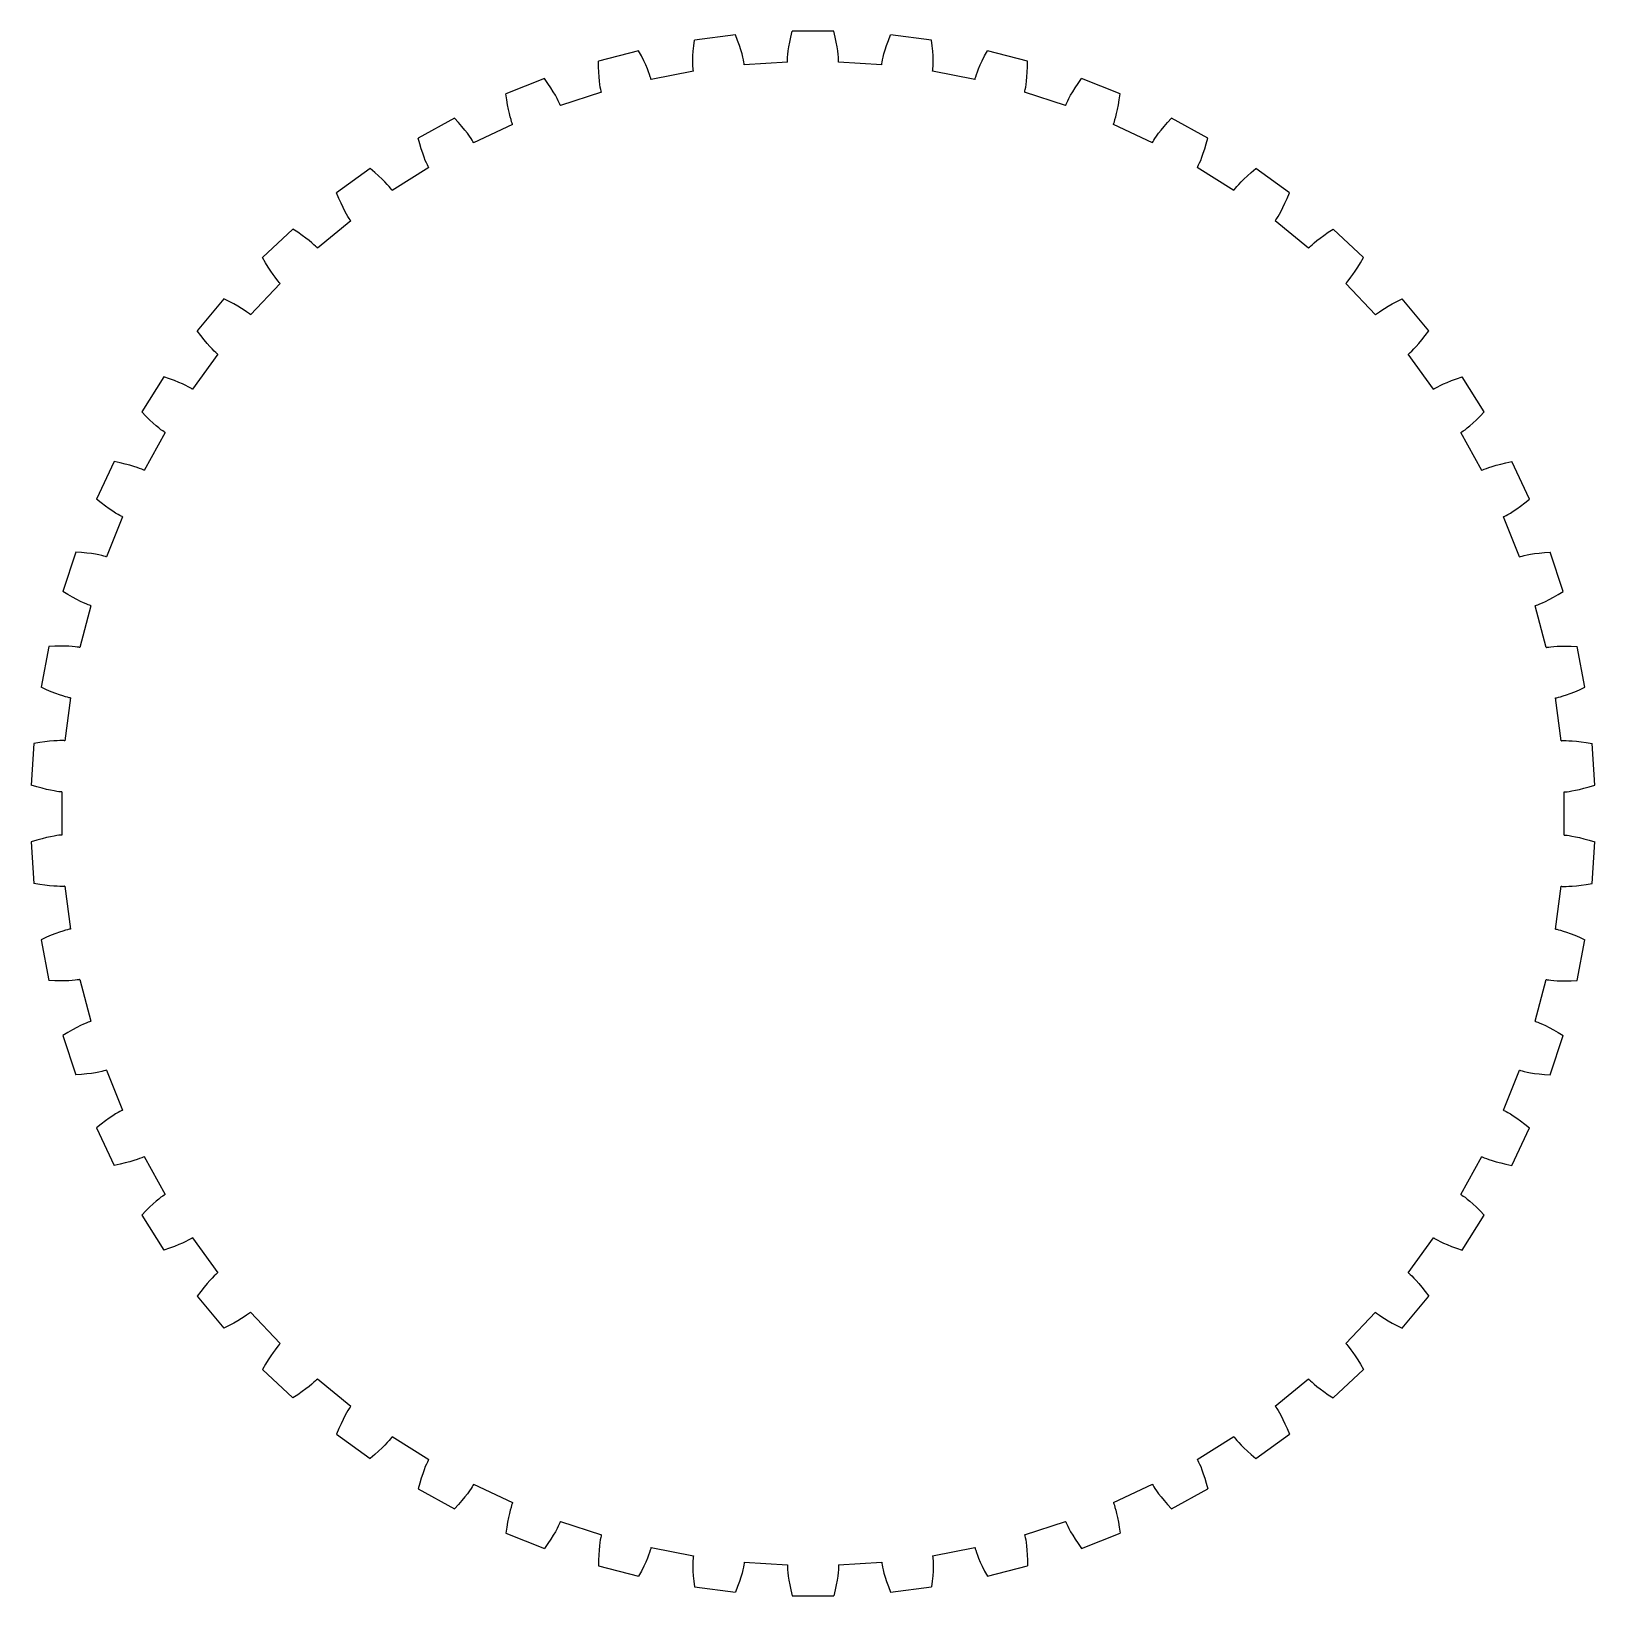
# Model space of a CAD drawing. Header units: metres. Extents: x -127 to 127, y -127 to 127.
import ezdxf

# ---------------------------------------------------------------- set-up
doc = ezdxf.new("R2010")
doc.units = ezdxf.units.M

msp = doc.modelspace()

# ---------------------------------------------------------------- linework, layer by layer
for p, q in [((-3.61, 126.51), (-3.38, 127.46)), ((-3.38, 127.46), (-3.38, 127.46)), ((3.61, 126.51), (3.38, 127.46)), ((3.38, 127.46), (3.38, 127.46)), ((-19.51, 124.2), (-19.44, 125.06)), ((-19.44, 125.06), (-19.33, 126.03)), ((-12.62, 126.87), (-19.33, 126.03)), ((-19.33, 126.03), (-19.33, 126.03)), ((-12.28, 125.97), (-12.62, 126.87)), ((-12.62, 126.87), (-12.62, 126.87)), ((-11.99, 125.15), (-12.28, 125.97)), ((-11.76, 124.42), (-11.99, 125.15)), ((-4.03, 124.26), (-3.93, 124.91)), ((-3.93, 124.91), (-3.79, 125.67)), ((-3.79, 125.67), (-3.61, 126.51)), ((3.38, 127.46), (-3.38, 127.46)), ((3.79, 125.67), (3.61, 126.51)), ((3.93, 124.91), (3.79, 125.67)), ((4.03, 124.26), (3.93, 124.91)), ((11.76, 124.42), (11.99, 125.15)), ((11.99, 125.15), (12.28, 125.97)), ((12.28, 125.97), (12.62, 126.87)), ((12.62, 126.87), (12.62, 126.87)), ((19.33, 126.03), (12.62, 126.87)), ((19.44, 125.06), (19.33, 126.03)), ((19.33, 126.03), (19.33, 126.03)), ((19.51, 124.2), (19.44, 125.06)), ((-28.42, 124.29), (-34.97, 122.61)), ((-34.96, 121.64), (-34.97, 122.61)), ((-34.97, 122.61), (-34.97, 122.61)), ((-27.97, 123.44), (-28.42, 124.29)), ((-28.42, 124.29), (-28.42, 124.29)), ((-27.58, 122.66), (-27.97, 123.44)), ((-27.26, 121.97), (-27.58, 122.66)), ((-19.57, 122.77), (-19.56, 123.44)), ((-19.57, 122.21), (-19.57, 122.77)), ((-19.56, 123.44), (-19.51, 124.2)), ((-11.57, 123.78), (-11.76, 124.42)), ((-11.43, 123.24), (-11.57, 123.78)), ((-11.33, 122.79), (-11.43, 123.24)), ((-11.26, 122.44), (-11.33, 122.79)), ((-11.22, 122.19), (-11.26, 122.44)), ((-4.18, 122.43), (-11.2, 121.99)), ((-4.18, 122.63), (-4.17, 122.89)), ((-4.18, 122.48), (-4.18, 122.63)), ((-4.18, 122.43), (-4.18, 122.48)), ((-4.17, 122.89), (-4.15, 123.24)), ((-4.15, 123.24), (-4.1, 123.7)), ((-4.1, 123.7), (-4.03, 124.26)), ((4.1, 123.7), (4.03, 124.26)), ((4.15, 123.24), (4.1, 123.7)), ((4.17, 122.89), (4.15, 123.24)), ((4.18, 122.63), (4.17, 122.89)), ((4.18, 122.48), (4.18, 122.63)), ((4.18, 122.43), (4.18, 122.48)), ((11.2, 121.99), (4.18, 122.43)), ((11.22, 122.19), (11.26, 122.44)), ((11.26, 122.44), (11.33, 122.79)), ((11.33, 122.79), (11.43, 123.24)), ((11.43, 123.24), (11.57, 123.78)), ((11.57, 123.78), (11.76, 124.42)), ((19.56, 123.44), (19.51, 124.2)), ((19.57, 122.77), (19.56, 123.44)), ((19.57, 122.21), (19.57, 122.77)), ((27.26, 121.97), (27.58, 122.66)), ((27.58, 122.66), (27.97, 123.44)), ((27.97, 123.44), (28.42, 124.29)), ((28.42, 124.29), (28.42, 124.29)), ((34.97, 122.61), (28.42, 124.29)), ((34.96, 121.64), (34.97, 122.61)), ((34.97, 122.61), (34.97, 122.61)), ((-34.92, 120.77), (-34.96, 121.64)), ((-34.87, 120.01), (-34.92, 120.77)), ((-34.81, 119.35), (-34.87, 120.01)), ((-27, 121.36), (-27.26, 121.97)), ((-26.79, 120.83), (-27, 121.36)), ((-26.63, 120.4), (-26.79, 120.83)), ((-26.52, 120.06), (-26.63, 120.4)), ((-26.45, 119.82), (-26.52, 120.06)), ((-26.41, 119.67), (-26.45, 119.82)), ((-19.49, 120.94), (-26.4, 119.62)), ((-19.56, 121.75), (-19.57, 122.21)), ((-19.54, 121.4), (-19.56, 121.75)), ((-19.52, 121.14), (-19.54, 121.4)), ((-19.5, 120.99), (-19.52, 121.14)), ((-19.49, 120.94), (-19.5, 120.99)), ((-11.2, 122.04), (-11.22, 122.19)), ((-11.2, 121.99), (-11.2, 122.04)), ((11.2, 122.04), (11.22, 122.19)), ((11.2, 121.99), (11.2, 122.04)), ((19.49, 120.94), (19.5, 120.99)), ((26.4, 119.62), (19.49, 120.94)), ((19.5, 120.99), (19.52, 121.14)), ((19.52, 121.14), (19.54, 121.4)), ((19.54, 121.4), (19.56, 121.75)), ((19.56, 121.75), (19.57, 122.21)), ((26.41, 119.67), (26.45, 119.82)), ((26.45, 119.82), (26.52, 120.06)), ((26.52, 120.06), (26.63, 120.4)), ((26.63, 120.4), (26.79, 120.83)), ((26.79, 120.83), (27, 121.36)), ((27, 121.36), (27.26, 121.97)), ((34.81, 119.35), (34.87, 120.01)), ((34.87, 120.01), (34.92, 120.77)), ((34.92, 120.77), (34.96, 121.64)), ((-43.78, 119.75), (-50.06, 117.26)), ((-49.93, 116.3), (-50.06, 117.26)), ((-50.06, 117.26), (-50.06, 117.26)), ((-43.22, 118.96), (-43.78, 119.75)), ((-43.78, 119.75), (-43.78, 119.75)), ((-42.74, 118.24), (-43.22, 118.96)), ((-42.33, 117.59), (-42.74, 118.24)), ((-41.99, 117.02), (-42.33, 117.59)), ((-34.5, 117.54), (-41.18, 115.37)), ((-34.74, 118.79), (-34.81, 119.35)), ((-34.67, 118.34), (-34.74, 118.79)), ((-34.6, 117.99), (-34.67, 118.34)), ((-34.55, 117.74), (-34.6, 117.99)), ((-34.51, 117.59), (-34.55, 117.74)), ((-34.5, 117.54), (-34.51, 117.59)), ((-26.4, 119.62), (-26.41, 119.67)), ((26.4, 119.62), (26.41, 119.67)), ((34.5, 117.54), (34.51, 117.59)), ((41.18, 115.37), (34.5, 117.54)), ((34.51, 117.59), (34.55, 117.74)), ((34.55, 117.74), (34.6, 117.99)), ((34.6, 117.99), (34.67, 118.34)), ((34.67, 118.34), (34.74, 118.79)), ((34.74, 118.79), (34.81, 119.35)), ((41.99, 117.02), (42.33, 117.59)), ((42.33, 117.59), (42.74, 118.24)), ((42.74, 118.24), (43.22, 118.96)), ((43.22, 118.96), (43.78, 119.75)), ((43.78, 119.75), (43.78, 119.75)), ((50.06, 117.26), (43.78, 119.75)), ((49.93, 116.3), (50.06, 117.26)), ((50.06, 117.26), (50.06, 117.26)), ((-49.79, 115.45), (-49.93, 116.3)), ((-49.64, 114.69), (-49.79, 115.45)), ((-41.72, 116.52), (-41.99, 117.02)), ((-41.51, 116.12), (-41.72, 116.52)), ((-41.36, 115.79), (-41.51, 116.12)), ((-41.26, 115.56), (-41.36, 115.79)), ((-41.2, 115.42), (-41.26, 115.56)), ((-41.18, 115.37), (-41.2, 115.42)), ((41.18, 115.37), (41.2, 115.42)), ((41.2, 115.42), (41.26, 115.56)), ((41.26, 115.56), (41.36, 115.79)), ((41.36, 115.79), (41.51, 116.12)), ((41.51, 116.12), (41.72, 116.52)), ((41.72, 116.52), (41.99, 117.02)), ((49.64, 114.69), (49.79, 115.45)), ((49.79, 115.45), (49.93, 116.3)), ((-58.44, 113.32), (-64.36, 110.06)), ((-57.79, 112.6), (-58.44, 113.32)), ((-58.44, 113.32), (-58.44, 113.32)), ((-57.22, 111.95), (-57.79, 112.6)), ((-48.96, 112.29), (-55.32, 109.3)), ((-49.49, 114.05), (-49.64, 114.69)), ((-49.35, 113.5), (-49.49, 114.05)), ((-49.22, 113.06), (-49.35, 113.5)), ((-49.12, 112.72), (-49.22, 113.06)), ((-49.03, 112.48), (-49.12, 112.72)), ((-48.98, 112.34), (-49.03, 112.48)), ((-48.96, 112.29), (-48.98, 112.34)), ((48.96, 112.29), (48.98, 112.34)), ((55.32, 109.3), (48.96, 112.29)), ((48.98, 112.34), (49.03, 112.48)), ((49.03, 112.48), (49.12, 112.72)), ((49.12, 112.72), (49.22, 113.06)), ((49.22, 113.06), (49.35, 113.5)), ((49.35, 113.5), (49.49, 114.05)), ((49.49, 114.05), (49.64, 114.69)), ((57.22, 111.95), (57.79, 112.6)), ((57.79, 112.6), (58.44, 113.32)), ((58.44, 113.32), (58.44, 113.32)), ((64.36, 110.06), (58.44, 113.32)), ((-64.11, 109.13), (-64.36, 110.06)), ((-64.36, 110.06), (-64.36, 110.06)), ((-56.73, 111.36), (-57.22, 111.95)), ((-56.33, 110.83), (-56.73, 111.36)), ((-56, 110.38), (-56.33, 110.83)), ((-55.74, 110), (-56, 110.38)), ((-55.55, 109.7), (-55.74, 110)), ((-55.42, 109.48), (-55.55, 109.7)), ((55.42, 109.48), (55.55, 109.7)), ((55.55, 109.7), (55.74, 110)), ((55.74, 110), (56, 110.38)), ((56, 110.38), (56.33, 110.83)), ((56.33, 110.83), (56.73, 111.36)), ((56.73, 111.36), (57.22, 111.95)), ((64.11, 109.13), (64.36, 110.06)), ((64.36, 110.06), (64.36, 110.06)), ((-63.86, 108.3), (-64.11, 109.13)), ((-63.62, 107.57), (-63.86, 108.3)), ((-63.4, 106.95), (-63.62, 107.57)), ((-55.34, 109.34), (-55.42, 109.48)), ((-55.32, 109.3), (-55.34, 109.34)), ((55.32, 109.3), (55.34, 109.34)), ((55.34, 109.34), (55.42, 109.48)), ((63.4, 106.95), (63.62, 107.57)), ((63.62, 107.57), (63.86, 108.3)), ((63.86, 108.3), (64.11, 109.13)), ((-72.18, 105.1), (-77.65, 101.13)), ((-71.44, 104.47), (-72.18, 105.1)), ((-72.18, 105.1), (-72.18, 105.1)), ((-62.64, 105.27), (-68.58, 101.5)), ((-63.19, 106.42), (-63.4, 106.95)), ((-63.01, 106), (-63.19, 106.42)), ((-62.86, 105.68), (-63.01, 106)), ((-62.74, 105.45), (-62.86, 105.68)), ((-62.67, 105.31), (-62.74, 105.45)), ((-62.64, 105.27), (-62.67, 105.31)), ((62.64, 105.27), (62.67, 105.31)), ((68.58, 101.5), (62.64, 105.27)), ((62.67, 105.31), (62.74, 105.45)), ((62.74, 105.45), (62.86, 105.68)), ((62.86, 105.68), (63.01, 106)), ((63.01, 106), (63.19, 106.42)), ((63.19, 106.42), (63.4, 106.95)), ((71.44, 104.47), (72.18, 105.1)), ((72.18, 105.1), (72.18, 105.1)), ((77.65, 101.13), (72.18, 105.1)), ((-70.8, 103.89), (-71.44, 104.47)), ((-70.24, 103.37), (-70.8, 103.89)), ((-69.77, 102.9), (-70.24, 103.37)), ((-69.39, 102.49), (-69.77, 102.9)), ((-69.09, 102.14), (-69.39, 102.49)), ((-68.86, 101.87), (-69.09, 102.14)), ((68.86, 101.87), (69.09, 102.14)), ((69.09, 102.14), (69.39, 102.49)), ((69.39, 102.49), (69.77, 102.9)), ((69.77, 102.9), (70.24, 103.37)), ((70.24, 103.37), (70.8, 103.89)), ((70.8, 103.89), (71.44, 104.47)), ((-77.28, 100.23), (-77.65, 101.13)), ((-77.65, 101.13), (-77.65, 101.13)), ((-76.93, 99.44), (-77.28, 100.23)), ((-76.6, 98.75), (-76.93, 99.44)), ((-68.7, 101.67), (-68.86, 101.87)), ((-68.61, 101.55), (-68.7, 101.67)), ((-68.58, 101.5), (-68.61, 101.55)), ((68.58, 101.5), (68.61, 101.55)), ((68.61, 101.55), (68.7, 101.67)), ((68.7, 101.67), (68.86, 101.87)), ((76.6, 98.75), (76.93, 99.44)), ((76.93, 99.44), (77.28, 100.23)), ((77.28, 100.23), (77.65, 101.13)), ((77.65, 101.13), (77.65, 101.13)), ((-76.3, 98.16), (-76.6, 98.75)), ((-76.03, 97.66), (-76.3, 98.16)), ((-75.8, 97.27), (-76.03, 97.66)), ((-75.61, 96.97), (-75.8, 97.27)), ((-75.46, 96.75), (-75.61, 96.97)), ((75.46, 96.75), (75.61, 96.97)), ((75.61, 96.97), (75.8, 97.27)), ((75.8, 97.27), (76.03, 97.66)), ((76.03, 97.66), (76.3, 98.16)), ((76.3, 98.16), (76.6, 98.75)), ((-84.79, 95.22), (-89.71, 90.6)), ((-83.97, 94.7), (-84.79, 95.22)), ((-84.79, 95.22), (-84.79, 95.22)), ((-83.26, 94.2), (-83.97, 94.7)), ((-75.34, 96.59), (-80.76, 92.11)), ((-75.38, 96.63), (-75.46, 96.75)), ((-75.34, 96.59), (-75.38, 96.63)), ((75.34, 96.59), (75.38, 96.63)), ((80.76, 92.11), (75.34, 96.59)), ((75.38, 96.63), (75.46, 96.75)), ((83.26, 94.2), (83.97, 94.7)), ((83.97, 94.7), (84.79, 95.22)), ((84.79, 95.22), (84.79, 95.22)), ((89.71, 90.6), (84.79, 95.22)), ((-82.64, 93.75), (-83.26, 94.2)), ((-82.12, 93.34), (-82.64, 93.75)), ((-81.69, 92.98), (-82.12, 93.34)), ((-81.34, 92.68), (-81.69, 92.98)), ((-81.08, 92.44), (-81.34, 92.68)), ((-80.9, 92.26), (-81.08, 92.44)), ((-80.79, 92.15), (-80.9, 92.26)), ((-80.76, 92.11), (-80.79, 92.15)), ((80.76, 92.11), (80.79, 92.15)), ((80.79, 92.15), (80.9, 92.26)), ((80.9, 92.26), (81.08, 92.44)), ((81.08, 92.44), (81.34, 92.68)), ((81.34, 92.68), (81.69, 92.98)), ((81.69, 92.98), (82.12, 93.34)), ((82.12, 93.34), (82.64, 93.75)), ((82.64, 93.75), (83.26, 94.2)), ((-89.24, 89.75), (-89.71, 90.6)), ((-89.71, 90.6), (-89.71, 90.6)), ((-88.79, 89.01), (-89.24, 89.75)), ((88.79, 89.01), (89.24, 89.75)), ((89.24, 89.75), (89.71, 90.6)), ((89.71, 90.6), (89.71, 90.6)), ((-88.37, 88.37), (-88.79, 89.01)), ((-88, 87.82), (-88.37, 88.37)), ((-87.67, 87.37), (-88, 87.82)), ((-87.39, 87), (-87.67, 87.37)), ((-87.16, 86.73), (-87.39, 87)), ((-87, 86.53), (-87.16, 86.73)), ((87, 86.53), (87.16, 86.73)), ((87.16, 86.73), (87.39, 87)), ((87.39, 87), (87.67, 87.37)), ((87.67, 87.37), (88, 87.82)), ((88, 87.82), (88.37, 88.37)), ((88.37, 88.37), (88.79, 89.01)), ((-86.86, 86.38), (-91.67, 81.26)), ((-86.89, 86.42), (-87, 86.53)), ((-86.86, 86.38), (-86.89, 86.42)), ((86.86, 86.38), (86.89, 86.42)), ((91.67, 81.26), (86.86, 86.38)), ((86.89, 86.42), (87, 86.53)), ((-96.05, 83.85), (-100.36, 78.64)), ((-95.18, 83.42), (-96.05, 83.85)), ((-96.05, 83.85), (-96.05, 83.85)), ((-94.41, 83.02), (-95.18, 83.42)), ((-93.74, 82.65), (-94.41, 83.02)), ((-93.17, 82.31), (-93.74, 82.65)), ((-92.7, 82.01), (-93.17, 82.31)), ((-92.32, 81.75), (-92.7, 82.01)), ((-92.03, 81.54), (-92.32, 81.75)), ((92.03, 81.54), (92.32, 81.75)), ((92.32, 81.75), (92.7, 82.01)), ((92.7, 82.01), (93.17, 82.31)), ((93.17, 82.31), (93.74, 82.65)), ((93.74, 82.65), (94.41, 83.02)), ((94.41, 83.02), (95.18, 83.42)), ((95.18, 83.42), (96.05, 83.85)), ((96.05, 83.85), (96.05, 83.85)), ((100.36, 78.64), (96.05, 83.85)), ((-91.83, 81.39), (-92.03, 81.54)), ((-91.71, 81.29), (-91.83, 81.39)), ((-91.67, 81.26), (-91.71, 81.29)), ((91.67, 81.26), (91.71, 81.29)), ((91.71, 81.29), (91.83, 81.39)), ((91.83, 81.39), (92.03, 81.54)), ((-99.78, 77.86), (-100.36, 78.64)), ((-100.36, 78.64), (-100.36, 78.64)), ((-99.24, 77.18), (-99.78, 77.86)), ((-98.75, 76.59), (-99.24, 77.18)), ((-98.31, 76.1), (-98.75, 76.59)), ((98.31, 76.1), (98.75, 76.59)), ((98.75, 76.59), (99.24, 77.18)), ((99.24, 77.18), (99.78, 77.86)), ((99.78, 77.86), (100.36, 78.64)), ((100.36, 78.64), (100.36, 78.64)), ((-97, 74.82), (-101.13, 69.13)), ((-97.93, 75.69), (-98.31, 76.1)), ((-97.6, 75.36), (-97.93, 75.69)), ((-97.34, 75.12), (-97.6, 75.36)), ((-97.15, 74.95), (-97.34, 75.12)), ((-97.04, 74.85), (-97.15, 74.95)), ((-97, 74.82), (-97.04, 74.85)), ((97, 74.82), (97.04, 74.85)), ((101.13, 69.13), (97, 74.82)), ((97.04, 74.85), (97.15, 74.95)), ((97.15, 74.95), (97.34, 75.12)), ((97.34, 75.12), (97.6, 75.36)), ((97.6, 75.36), (97.93, 75.69)), ((97.93, 75.69), (98.31, 76.1)), ((-105.8, 71.15), (-109.42, 65.44)), ((-104.88, 70.84), (-105.8, 71.15)), ((-105.8, 71.15), (-105.8, 71.15)), ((-104.07, 70.54), (-104.88, 70.84)), ((-103.36, 70.25), (-104.07, 70.54)), ((-102.75, 69.99), (-103.36, 70.25)), ((-102.25, 69.75), (-102.75, 69.99)), ((-101.84, 69.54), (-102.25, 69.75)), ((-101.52, 69.37), (-101.84, 69.54)), ((-101.3, 69.24), (-101.52, 69.37)), ((-101.17, 69.16), (-101.3, 69.24)), ((-101.13, 69.13), (-101.17, 69.16)), ((101.13, 69.13), (101.17, 69.16)), ((101.17, 69.16), (101.3, 69.24)), ((101.3, 69.24), (101.52, 69.37)), ((101.52, 69.37), (101.84, 69.54)), ((101.84, 69.54), (102.25, 69.75)), ((102.25, 69.75), (102.75, 69.99)), ((102.75, 69.99), (103.36, 70.25)), ((103.36, 70.25), (104.07, 70.54)), ((104.07, 70.54), (104.88, 70.84)), ((104.88, 70.84), (105.8, 71.15)), ((105.8, 71.15), (105.8, 71.15)), ((109.42, 65.44), (105.8, 71.15)), ((-108.75, 64.74), (-109.42, 65.44)), ((-109.42, 65.44), (-109.42, 65.44)), ((-108.13, 64.13), (-108.75, 64.74)), ((-107.57, 63.61), (-108.13, 64.13)), ((107.57, 63.61), (108.13, 64.13)), ((108.13, 64.13), (108.75, 64.74)), ((108.75, 64.74), (109.42, 65.44)), ((109.42, 65.44), (109.42, 65.44)), ((-105.61, 62.07), (-109, 55.91)), ((-107.07, 63.18), (-107.57, 63.61)), ((-106.64, 62.82), (-107.07, 63.18)), ((-106.28, 62.54), (-106.64, 62.82)), ((-105.99, 62.33), (-106.28, 62.54)), ((-105.78, 62.18), (-105.99, 62.33)), ((-105.65, 62.1), (-105.78, 62.18)), ((-105.61, 62.07), (-105.65, 62.1)), ((105.61, 62.07), (105.65, 62.1)), ((109, 55.91), (105.61, 62.07)), ((105.65, 62.1), (105.78, 62.18)), ((105.78, 62.18), (105.99, 62.33)), ((105.99, 62.33), (106.28, 62.54)), ((106.28, 62.54), (106.64, 62.82)), ((106.64, 62.82), (107.07, 63.18)), ((107.07, 63.18), (107.57, 63.61)), ((-113.89, 57.33), (-116.76, 51.21)), ((-112.94, 57.13), (-113.89, 57.33)), ((-113.89, 57.33), (-113.89, 57.33)), ((-112.09, 56.94), (-112.94, 57.13)), ((-111.35, 56.74), (-112.09, 56.94)), ((-110.71, 56.55), (-111.35, 56.74)), ((-110.18, 56.38), (-110.71, 56.55)), ((-109.75, 56.23), (-110.18, 56.38)), ((-109.42, 56.1), (-109.75, 56.23)), ((-109.18, 56), (-109.42, 56.1)), ((109.18, 56), (109.42, 56.1)), ((109.42, 56.1), (109.75, 56.23)), ((109.75, 56.23), (110.18, 56.38)), ((110.18, 56.38), (110.71, 56.55)), ((110.71, 56.55), (111.35, 56.74)), ((111.35, 56.74), (112.09, 56.94)), ((112.09, 56.94), (112.94, 57.13)), ((112.94, 57.13), (113.89, 57.33)), ((113.89, 57.33), (113.89, 57.33)), ((116.76, 51.21), (113.89, 57.33)), ((-109.04, 55.93), (-109.18, 56)), ((-109, 55.91), (-109.04, 55.93)), ((109, 55.91), (109.04, 55.93)), ((109.04, 55.93), (109.18, 56)), ((-116.01, 50.6), (-116.76, 51.21)), ((-116.76, 51.21), (-116.76, 51.21)), ((116.01, 50.6), (116.76, 51.21)), ((116.76, 51.21), (116.76, 51.21)), ((-115.32, 50.08), (-116.01, 50.6)), ((-114.7, 49.63), (-115.32, 50.08)), ((-114.15, 49.26), (-114.7, 49.63)), ((-113.67, 48.96), (-114.15, 49.26)), ((-113.28, 48.72), (-113.67, 48.96)), ((-112.97, 48.55), (-113.28, 48.72)), ((-112.74, 48.43), (-112.97, 48.55)), ((112.74, 48.43), (112.97, 48.55)), ((112.97, 48.55), (113.28, 48.72)), ((113.28, 48.72), (113.67, 48.96)), ((113.67, 48.96), (114.15, 49.26)), ((114.15, 49.26), (114.7, 49.63)), ((114.7, 49.63), (115.32, 50.08)), ((115.32, 50.08), (116.01, 50.6)), ((-112.56, 48.34), (-115.14, 41.81)), ((-112.6, 48.37), (-112.74, 48.43)), ((-112.56, 48.34), (-112.6, 48.37)), ((112.56, 48.34), (112.6, 48.37)), ((115.14, 41.81), (112.56, 48.34)), ((112.6, 48.37), (112.74, 48.43)), ((-120.17, 42.6), (-122.26, 36.17)), ((-119.21, 42.53), (-120.17, 42.6)), ((-120.17, 42.6), (-120.17, 42.6)), ((-118.34, 42.44), (-119.21, 42.53)), ((-117.58, 42.34), (-118.34, 42.44)), ((-116.93, 42.23), (-117.58, 42.34)), ((-116.38, 42.13), (-116.93, 42.23)), ((-115.93, 42.03), (-116.38, 42.13)), ((-115.58, 41.94), (-115.93, 42.03)), ((-115.34, 41.87), (-115.58, 41.94)), ((-115.19, 41.83), (-115.34, 41.87)), ((-115.14, 41.81), (-115.19, 41.83)), ((115.14, 41.81), (115.19, 41.83)), ((115.19, 41.83), (115.34, 41.87)), ((115.34, 41.87), (115.58, 41.94)), ((115.58, 41.94), (115.93, 42.03)), ((115.93, 42.03), (116.38, 42.13)), ((116.38, 42.13), (116.93, 42.23)), ((116.93, 42.23), (117.58, 42.34)), ((117.58, 42.34), (118.34, 42.44)), ((118.34, 42.44), (119.21, 42.53)), ((119.21, 42.53), (120.17, 42.6)), ((120.17, 42.6), (120.17, 42.6)), ((122.26, 36.17), (120.17, 42.6)), ((-121.44, 35.66), (-122.26, 36.17)), ((-122.26, 36.17), (-122.26, 36.17)), ((121.44, 35.66), (122.26, 36.17)), ((122.26, 36.17), (122.26, 36.17)), ((-120.69, 35.23), (-121.44, 35.66)), ((-120.01, 34.86), (-120.69, 35.23)), ((-119.42, 34.56), (-120.01, 34.86)), ((-117.73, 33.86), (-119.48, 27.05)), ((-118.91, 34.32), (-119.42, 34.56)), ((-118.49, 34.14), (-118.91, 34.32)), ((-118.16, 34.01), (-118.49, 34.14)), ((-117.92, 33.92), (-118.16, 34.01)), ((-117.78, 33.87), (-117.92, 33.92)), ((-117.73, 33.86), (-117.78, 33.87)), ((117.73, 33.86), (117.78, 33.87)), ((119.48, 27.05), (117.73, 33.86)), ((117.78, 33.87), (117.92, 33.92)), ((117.92, 33.92), (118.16, 34.01)), ((118.16, 34.01), (118.49, 34.14)), ((118.49, 34.14), (118.91, 34.32)), ((118.91, 34.32), (119.42, 34.56)), ((119.42, 34.56), (120.01, 34.86)), ((120.01, 34.86), (120.69, 35.23)), ((120.69, 35.23), (121.44, 35.66)), ((-124.56, 27.2), (-125.83, 20.56)), ((-123.6, 27.25), (-124.56, 27.2)), ((-124.56, 27.2), (-124.56, 27.2)), ((-122.73, 27.27), (-123.6, 27.25)), ((-121.96, 27.27), (-122.73, 27.27)), ((-121.3, 27.24), (-121.96, 27.27)), ((-120.74, 27.21), (-121.3, 27.24)), ((-120.28, 27.17), (-120.74, 27.21)), ((-119.93, 27.12), (-120.28, 27.17)), ((-119.68, 27.09), (-119.93, 27.12)), ((-119.53, 27.06), (-119.68, 27.09)), ((-119.48, 27.05), (-119.53, 27.06)), ((119.48, 27.05), (119.53, 27.06)), ((119.53, 27.06), (119.68, 27.09)), ((119.68, 27.09), (119.93, 27.12)), ((119.93, 27.12), (120.28, 27.17)), ((120.28, 27.17), (120.74, 27.21)), ((120.74, 27.21), (121.3, 27.24)), ((121.3, 27.24), (121.96, 27.27)), ((121.96, 27.27), (122.73, 27.27)), ((122.73, 27.27), (123.6, 27.25)), ((123.6, 27.25), (124.56, 27.2)), ((124.56, 27.2), (124.56, 27.2)), ((125.83, 20.56), (124.56, 27.2)), ((-124.95, 20.16), (-125.83, 20.56)), ((-125.83, 20.56), (-125.83, 20.56)), ((124.95, 20.16), (125.83, 20.56)), ((125.83, 20.56), (125.83, 20.56)), ((-124.15, 19.82), (-124.95, 20.16)), ((-123.44, 19.55), (-124.15, 19.82)), ((-122.81, 19.32), (-123.44, 19.55)), ((-122.28, 19.15), (-122.81, 19.32)), ((-121.84, 19.02), (-122.28, 19.15)), ((-121.04, 18.83), (-121.92, 11.86)), ((-121.49, 18.93), (-121.84, 19.02)), ((-121.24, 18.87), (-121.49, 18.93)), ((-121.09, 18.84), (-121.24, 18.87)), ((-121.04, 18.83), (-121.09, 18.84)), ((121.04, 18.83), (121.09, 18.84)), ((121.92, 11.86), (121.04, 18.83)), ((121.09, 18.84), (121.24, 18.87)), ((121.24, 18.87), (121.49, 18.93)), ((121.49, 18.93), (121.84, 19.02)), ((121.84, 19.02), (122.28, 19.15)), ((122.28, 19.15), (122.81, 19.32)), ((122.81, 19.32), (123.44, 19.55)), ((123.44, 19.55), (124.15, 19.82)), ((124.15, 19.82), (124.95, 20.16)), ((-126.99, 11.38), (-127.42, 4.63)), ((-126.04, 11.55), (-126.99, 11.38)), ((-126.99, 11.38), (-126.99, 11.38)), ((-125.18, 11.67), (-126.04, 11.55)), ((-124.42, 11.77), (-125.18, 11.67)), ((-123.76, 11.83), (-124.42, 11.77)), ((-123.2, 11.86), (-123.76, 11.83)), ((-122.74, 11.88), (-123.2, 11.86)), ((-122.38, 11.88), (-122.74, 11.88)), ((-122.13, 11.87), (-122.38, 11.88)), ((-121.98, 11.86), (-122.13, 11.87)), ((-121.92, 11.86), (-121.98, 11.86)), ((121.92, 11.86), (121.98, 11.86)), ((121.98, 11.86), (122.13, 11.87)), ((122.13, 11.87), (122.38, 11.88)), ((122.38, 11.88), (122.74, 11.88)), ((122.74, 11.88), (123.2, 11.86)), ((123.2, 11.86), (123.76, 11.83)), ((123.76, 11.83), (124.42, 11.77)), ((124.42, 11.77), (125.18, 11.67)), ((125.18, 11.67), (126.04, 11.55)), ((126.04, 11.55), (126.99, 11.38)), ((126.99, 11.38), (126.99, 11.38)), ((127.42, 4.63), (126.99, 11.38)), ((-126.49, 4.34), (-127.42, 4.63)), ((-127.42, 4.63), (-127.42, 4.63)), ((-125.66, 4.11), (-126.49, 4.34)), ((-124.91, 3.92), (-125.66, 4.11)), ((-124.27, 3.78), (-124.91, 3.92)), ((-123.71, 3.67), (-124.27, 3.78)), ((-123.26, 3.6), (-123.71, 3.67)), ((-122.91, 3.55), (-123.26, 3.6)), ((-122.65, 3.53), (-122.91, 3.55)), ((-122.5, 3.52), (-122.65, 3.53)), ((-122.45, 3.51), (-122.5, 3.52)), ((-122.45, 3.51), (-122.45, -3.51)), ((122.45, 3.51), (122.5, 3.52)), ((122.45, -3.51), (122.45, 3.51)), ((122.5, 3.52), (122.65, 3.53)), ((122.65, 3.53), (122.91, 3.55)), ((122.91, 3.55), (123.26, 3.6)), ((123.26, 3.6), (123.71, 3.67)), ((123.71, 3.67), (124.27, 3.78)), ((124.27, 3.78), (124.91, 3.92)), ((124.91, 3.92), (125.66, 4.11)), ((125.66, 4.11), (126.49, 4.34)), ((126.49, 4.34), (127.42, 4.63)), ((127.42, 4.63), (127.42, 4.63)), ((-126.49, -4.34), (-127.42, -4.63)), ((-127.42, -4.63), (-127.42, -4.63)), ((-127.42, -4.63), (-126.99, -11.38)), ((-125.66, -4.11), (-126.49, -4.34)), ((-124.91, -3.92), (-125.66, -4.11)), ((-124.27, -3.78), (-124.91, -3.92)), ((-123.71, -3.67), (-124.27, -3.78)), ((-123.26, -3.6), (-123.71, -3.67)), ((-122.91, -3.55), (-123.26, -3.6)), ((-122.65, -3.53), (-122.91, -3.55)), ((-122.5, -3.52), (-122.65, -3.53)), ((-122.45, -3.51), (-122.5, -3.52)), ((122.45, -3.51), (122.5, -3.52)), ((122.5, -3.52), (122.65, -3.53)), ((122.65, -3.53), (122.91, -3.55)), ((122.91, -3.55), (123.26, -3.6)), ((123.26, -3.6), (123.71, -3.67)), ((123.71, -3.67), (124.27, -3.78)), ((124.27, -3.78), (124.91, -3.92)), ((124.91, -3.92), (125.66, -4.11)), ((125.66, -4.11), (126.49, -4.34)), ((126.49, -4.34), (127.42, -4.63)), ((126.99, -11.38), (127.42, -4.63)), ((127.42, -4.63), (127.42, -4.63)), ((-126.04, -11.55), (-126.99, -11.38)), ((-126.99, -11.38), (-126.99, -11.38)), ((-125.18, -11.67), (-126.04, -11.55)), ((-124.42, -11.77), (-125.18, -11.67)), ((-123.76, -11.83), (-124.42, -11.77)), ((-123.2, -11.86), (-123.76, -11.83)), ((-122.74, -11.88), (-123.2, -11.86)), ((-122.38, -11.88), (-122.74, -11.88)), ((-122.13, -11.87), (-122.38, -11.88)), ((-121.98, -11.86), (-122.13, -11.87)), ((-121.92, -11.86), (-121.98, -11.86)), ((-121.92, -11.86), (-121.04, -18.83)), ((121.04, -18.83), (121.92, -11.86)), ((121.92, -11.86), (121.98, -11.86)), ((121.98, -11.86), (122.13, -11.87)), ((122.13, -11.87), (122.38, -11.88)), ((122.38, -11.88), (122.74, -11.88)), ((122.74, -11.88), (123.2, -11.86)), ((123.2, -11.86), (123.76, -11.83)), ((123.76, -11.83), (124.42, -11.77)), ((124.42, -11.77), (125.18, -11.67)), ((125.18, -11.67), (126.04, -11.55)), ((126.04, -11.55), (126.99, -11.38)), ((126.99, -11.38), (126.99, -11.38)), ((-124.95, -20.16), (-125.83, -20.56)), ((-124.15, -19.82), (-124.95, -20.16)), ((-123.44, -19.55), (-124.15, -19.82)), ((-122.81, -19.32), (-123.44, -19.55)), ((-122.28, -19.15), (-122.81, -19.32)), ((-121.84, -19.02), (-122.28, -19.15)), ((-121.49, -18.93), (-121.84, -19.02)), ((-121.24, -18.87), (-121.49, -18.93)), ((-121.09, -18.84), (-121.24, -18.87)), ((-121.04, -18.83), (-121.09, -18.84)), ((121.04, -18.83), (121.09, -18.84)), ((121.09, -18.84), (121.24, -18.87)), ((121.24, -18.87), (121.49, -18.93)), ((121.49, -18.93), (121.84, -19.02)), ((121.84, -19.02), (122.28, -19.15)), ((122.28, -19.15), (122.81, -19.32)), ((122.81, -19.32), (123.44, -19.55)), ((123.44, -19.55), (124.15, -19.82)), ((124.15, -19.82), (124.95, -20.16)), ((124.95, -20.16), (125.83, -20.56)), ((-125.83, -20.56), (-125.83, -20.56)), ((-125.83, -20.56), (-124.56, -27.2)), ((124.56, -27.2), (125.83, -20.56)), ((125.83, -20.56), (125.83, -20.56)), ((-123.6, -27.25), (-124.56, -27.2)), ((-124.56, -27.2), (-124.56, -27.2)), ((-122.73, -27.27), (-123.6, -27.25)), ((-121.96, -27.27), (-122.73, -27.27)), ((-121.3, -27.24), (-121.96, -27.27)), ((-120.74, -27.21), (-121.3, -27.24)), ((-120.28, -27.17), (-120.74, -27.21)), ((-119.93, -27.12), (-120.28, -27.17)), ((-119.68, -27.09), (-119.93, -27.12)), ((-119.53, -27.06), (-119.68, -27.09)), ((-119.48, -27.05), (-119.53, -27.06)), ((-119.48, -27.05), (-117.73, -33.86)), ((117.73, -33.86), (119.48, -27.05)), ((119.48, -27.05), (119.53, -27.06)), ((119.53, -27.06), (119.68, -27.09)), ((119.68, -27.09), (119.93, -27.12)), ((119.93, -27.12), (120.28, -27.17)), ((120.28, -27.17), (120.74, -27.21)), ((120.74, -27.21), (121.3, -27.24)), ((121.3, -27.24), (121.96, -27.27)), ((121.96, -27.27), (122.73, -27.27)), ((122.73, -27.27), (123.6, -27.25)), ((123.6, -27.25), (124.56, -27.2)), ((124.56, -27.2), (124.56, -27.2)), ((-121.44, -35.66), (-122.26, -36.17)), ((-120.69, -35.23), (-121.44, -35.66)), ((-120.01, -34.86), (-120.69, -35.23)), ((-119.42, -34.56), (-120.01, -34.86)), ((-118.91, -34.32), (-119.42, -34.56)), ((-118.49, -34.14), (-118.91, -34.32)), ((-118.16, -34.01), (-118.49, -34.14)), ((-117.92, -33.92), (-118.16, -34.01)), ((-117.78, -33.87), (-117.92, -33.92)), ((-117.73, -33.86), (-117.78, -33.87)), ((117.73, -33.86), (117.78, -33.87)), ((117.78, -33.87), (117.92, -33.92)), ((117.92, -33.92), (118.16, -34.01)), ((118.16, -34.01), (118.49, -34.14)), ((118.49, -34.14), (118.91, -34.32)), ((118.91, -34.32), (119.42, -34.56)), ((119.42, -34.56), (120.01, -34.86)), ((120.01, -34.86), (120.69, -35.23)), ((120.69, -35.23), (121.44, -35.66)), ((121.44, -35.66), (122.26, -36.17)), ((-122.26, -36.17), (-122.26, -36.17)), ((-122.26, -36.17), (-120.17, -42.6)), ((120.17, -42.6), (122.26, -36.17)), ((122.26, -36.17), (122.26, -36.17)), ((-119.21, -42.53), (-120.17, -42.6)), ((-120.17, -42.6), (-120.17, -42.6)), ((-118.34, -42.44), (-119.21, -42.53)), ((-117.58, -42.34), (-118.34, -42.44)), ((-116.93, -42.23), (-117.58, -42.34)), ((-116.38, -42.13), (-116.93, -42.23)), ((-115.93, -42.03), (-116.38, -42.13)), ((-115.58, -41.94), (-115.93, -42.03)), ((-115.34, -41.87), (-115.58, -41.94)), ((-115.19, -41.83), (-115.34, -41.87)), ((-115.14, -41.81), (-115.19, -41.83)), ((-115.14, -41.81), (-112.56, -48.34)), ((112.56, -48.34), (115.14, -41.81)), ((115.14, -41.81), (115.19, -41.83)), ((115.19, -41.83), (115.34, -41.87)), ((115.34, -41.87), (115.58, -41.94)), ((115.58, -41.94), (115.93, -42.03)), ((115.93, -42.03), (116.38, -42.13)), ((116.38, -42.13), (116.93, -42.23)), ((116.93, -42.23), (117.58, -42.34)), ((117.58, -42.34), (118.34, -42.44)), ((118.34, -42.44), (119.21, -42.53)), ((119.21, -42.53), (120.17, -42.6)), ((120.17, -42.6), (120.17, -42.6)), ((-112.74, -48.43), (-112.97, -48.55)), ((-112.6, -48.37), (-112.74, -48.43)), ((-112.56, -48.34), (-112.6, -48.37)), ((112.56, -48.34), (112.6, -48.37)), ((112.6, -48.37), (112.74, -48.43)), ((112.74, -48.43), (112.97, -48.55)), ((-116.01, -50.6), (-116.76, -51.21)), ((-115.32, -50.08), (-116.01, -50.6)), ((-114.7, -49.63), (-115.32, -50.08)), ((-114.15, -49.26), (-114.7, -49.63)), ((-113.67, -48.96), (-114.15, -49.26)), ((-113.28, -48.72), (-113.67, -48.96)), ((-112.97, -48.55), (-113.28, -48.72)), ((112.97, -48.55), (113.28, -48.72)), ((113.28, -48.72), (113.67, -48.96)), ((113.67, -48.96), (114.15, -49.26)), ((114.15, -49.26), (114.7, -49.63)), ((114.7, -49.63), (115.32, -50.08)), ((115.32, -50.08), (116.01, -50.6)), ((116.01, -50.6), (116.76, -51.21)), ((-116.76, -51.21), (-116.76, -51.21)), ((-116.76, -51.21), (-113.89, -57.33)), ((113.89, -57.33), (116.76, -51.21)), ((116.76, -51.21), (116.76, -51.21)), ((-109.18, -56), (-109.42, -56.1)), ((-109.04, -55.93), (-109.18, -56)), ((-109, -55.91), (-109.04, -55.93)), ((-109, -55.91), (-105.61, -62.07)), ((105.61, -62.07), (109, -55.91)), ((109, -55.91), (109.04, -55.93)), ((109.04, -55.93), (109.18, -56)), ((109.18, -56), (109.42, -56.1)), ((-112.94, -57.13), (-113.89, -57.33)), ((-113.89, -57.33), (-113.89, -57.33)), ((-112.09, -56.94), (-112.94, -57.13)), ((-111.35, -56.74), (-112.09, -56.94)), ((-110.71, -56.55), (-111.35, -56.74)), ((-110.18, -56.38), (-110.71, -56.55)), ((-109.75, -56.23), (-110.18, -56.38)), ((-109.42, -56.1), (-109.75, -56.23)), ((109.42, -56.1), (109.75, -56.23)), ((109.75, -56.23), (110.18, -56.38)), ((110.18, -56.38), (110.71, -56.55)), ((110.71, -56.55), (111.35, -56.74)), ((111.35, -56.74), (112.09, -56.94)), ((112.09, -56.94), (112.94, -57.13)), ((112.94, -57.13), (113.89, -57.33)), ((113.89, -57.33), (113.89, -57.33)), ((-107.57, -63.61), (-108.13, -64.13)), ((-107.07, -63.18), (-107.57, -63.61)), ((-106.64, -62.82), (-107.07, -63.18)), ((-106.28, -62.54), (-106.64, -62.82)), ((-105.99, -62.33), (-106.28, -62.54)), ((-105.78, -62.18), (-105.99, -62.33)), ((-105.65, -62.1), (-105.78, -62.18)), ((-105.61, -62.07), (-105.65, -62.1)), ((105.61, -62.07), (105.65, -62.1)), ((105.65, -62.1), (105.78, -62.18)), ((105.78, -62.18), (105.99, -62.33)), ((105.99, -62.33), (106.28, -62.54)), ((106.28, -62.54), (106.64, -62.82)), ((106.64, -62.82), (107.07, -63.18)), ((107.07, -63.18), (107.57, -63.61)), ((107.57, -63.61), (108.13, -64.13)), ((-108.75, -64.74), (-109.42, -65.44)), ((-109.42, -65.44), (-109.42, -65.44)), ((-109.42, -65.44), (-105.8, -71.15)), ((-108.13, -64.13), (-108.75, -64.74)), ((105.8, -71.15), (109.42, -65.44)), ((108.13, -64.13), (108.75, -64.74)), ((108.75, -64.74), (109.42, -65.44)), ((109.42, -65.44), (109.42, -65.44)), ((-104.88, -70.84), (-105.8, -71.15)), ((-105.8, -71.15), (-105.8, -71.15)), ((-104.07, -70.54), (-104.88, -70.84)), ((-103.36, -70.25), (-104.07, -70.54)), ((-102.75, -69.99), (-103.36, -70.25)), ((-102.25, -69.75), (-102.75, -69.99)), ((-101.84, -69.54), (-102.25, -69.75)), ((-101.52, -69.37), (-101.84, -69.54)), ((-101.3, -69.24), (-101.52, -69.37)), ((-101.17, -69.16), (-101.3, -69.24)), ((-101.13, -69.13), (-101.17, -69.16)), ((-101.13, -69.13), (-97, -74.82)), ((97, -74.82), (101.13, -69.13)), ((101.13, -69.13), (101.17, -69.16)), ((101.17, -69.16), (101.3, -69.24)), ((101.3, -69.24), (101.52, -69.37)), ((101.52, -69.37), (101.84, -69.54)), ((101.84, -69.54), (102.25, -69.75)), ((102.25, -69.75), (102.75, -69.99)), ((102.75, -69.99), (103.36, -70.25)), ((103.36, -70.25), (104.07, -70.54)), ((104.07, -70.54), (104.88, -70.84)), ((104.88, -70.84), (105.8, -71.15)), ((105.8, -71.15), (105.8, -71.15)), ((-98.31, -76.1), (-98.75, -76.59)), ((-97.93, -75.69), (-98.31, -76.1)), ((-97.6, -75.36), (-97.93, -75.69)), ((-97.34, -75.12), (-97.6, -75.36)), ((-97.15, -74.95), (-97.34, -75.12)), ((-97.04, -74.85), (-97.15, -74.95)), ((-97, -74.82), (-97.04, -74.85)), ((97, -74.82), (97.04, -74.85)), ((97.04, -74.85), (97.15, -74.95)), ((97.15, -74.95), (97.34, -75.12)), ((97.34, -75.12), (97.6, -75.36)), ((97.6, -75.36), (97.93, -75.69)), ((97.93, -75.69), (98.31, -76.1)), ((98.31, -76.1), (98.75, -76.59)), ((-99.78, -77.86), (-100.36, -78.64)), ((-100.36, -78.64), (-100.36, -78.64)), ((-100.36, -78.64), (-96.05, -83.85)), ((-99.24, -77.18), (-99.78, -77.86)), ((-98.75, -76.59), (-99.24, -77.18)), ((96.05, -83.85), (100.36, -78.64)), ((98.75, -76.59), (99.24, -77.18)), ((99.24, -77.18), (99.78, -77.86)), ((99.78, -77.86), (100.36, -78.64)), ((100.36, -78.64), (100.36, -78.64)), ((-92.03, -81.54), (-92.32, -81.75)), ((-91.83, -81.39), (-92.03, -81.54)), ((-91.71, -81.29), (-91.83, -81.39)), ((-91.67, -81.26), (-91.71, -81.29)), ((-91.67, -81.26), (-86.86, -86.38)), ((86.86, -86.38), (91.67, -81.26)), ((91.67, -81.26), (91.71, -81.29)), ((91.71, -81.29), (91.83, -81.39)), ((91.83, -81.39), (92.03, -81.54)), ((92.03, -81.54), (92.32, -81.75)), ((-95.18, -83.42), (-96.05, -83.85)), ((-96.05, -83.85), (-96.05, -83.85)), ((-94.41, -83.02), (-95.18, -83.42)), ((-93.74, -82.65), (-94.41, -83.02)), ((-93.17, -82.31), (-93.74, -82.65)), ((-92.7, -82.01), (-93.17, -82.31)), ((-92.32, -81.75), (-92.7, -82.01)), ((92.32, -81.75), (92.7, -82.01)), ((92.7, -82.01), (93.17, -82.31)), ((93.17, -82.31), (93.74, -82.65)), ((93.74, -82.65), (94.41, -83.02)), ((94.41, -83.02), (95.18, -83.42)), ((95.18, -83.42), (96.05, -83.85)), ((96.05, -83.85), (96.05, -83.85)), ((-87, -86.53), (-87.16, -86.73)), ((-86.89, -86.42), (-87, -86.53)), ((-86.86, -86.38), (-86.89, -86.42)), ((86.86, -86.38), (86.89, -86.42)), ((86.89, -86.42), (87, -86.53)), ((87, -86.53), (87.16, -86.73)), ((-88.79, -89.01), (-89.24, -89.75)), ((-88.37, -88.37), (-88.79, -89.01)), ((-88, -87.82), (-88.37, -88.37)), ((-87.67, -87.37), (-88, -87.82)), ((-87.39, -87), (-87.67, -87.37)), ((-87.16, -86.73), (-87.39, -87)), ((87.16, -86.73), (87.39, -87)), ((87.39, -87), (87.67, -87.37)), ((87.67, -87.37), (88, -87.82)), ((88, -87.82), (88.37, -88.37)), ((88.37, -88.37), (88.79, -89.01)), ((88.79, -89.01), (89.24, -89.75)), ((-89.24, -89.75), (-89.71, -90.6)), ((-89.71, -90.6), (-89.71, -90.6)), ((-89.71, -90.6), (-84.79, -95.22)), ((84.79, -95.22), (89.71, -90.6)), ((89.24, -89.75), (89.71, -90.6)), ((89.71, -90.6), (89.71, -90.6)), ((-83.26, -94.2), (-83.97, -94.7)), ((-82.64, -93.75), (-83.26, -94.2)), ((-82.12, -93.34), (-82.64, -93.75)), ((-81.69, -92.98), (-82.12, -93.34)), ((-81.34, -92.68), (-81.69, -92.98)), ((-81.08, -92.44), (-81.34, -92.68)), ((-80.9, -92.26), (-81.08, -92.44)), ((-80.79, -92.15), (-80.9, -92.26)), ((-80.76, -92.11), (-80.79, -92.15)), ((-80.76, -92.11), (-75.34, -96.59)), ((75.34, -96.59), (80.76, -92.11)), ((80.76, -92.11), (80.79, -92.15)), ((80.79, -92.15), (80.9, -92.26)), ((80.9, -92.26), (81.08, -92.44)), ((81.08, -92.44), (81.34, -92.68)), ((81.34, -92.68), (81.69, -92.98)), ((81.69, -92.98), (82.12, -93.34)), ((82.12, -93.34), (82.64, -93.75)), ((82.64, -93.75), (83.26, -94.2)), ((83.26, -94.2), (83.97, -94.7)), ((-83.97, -94.7), (-84.79, -95.22)), ((-84.79, -95.22), (-84.79, -95.22)), ((-75.46, -96.75), (-75.61, -96.97)), ((-75.38, -96.63), (-75.46, -96.75)), ((-75.34, -96.59), (-75.38, -96.63)), ((75.34, -96.59), (75.38, -96.63)), ((75.38, -96.63), (75.46, -96.75)), ((75.46, -96.75), (75.61, -96.97)), ((83.97, -94.7), (84.79, -95.22)), ((84.79, -95.22), (84.79, -95.22)), ((-76.6, -98.75), (-76.93, -99.44)), ((-76.3, -98.16), (-76.6, -98.75)), ((-76.03, -97.66), (-76.3, -98.16)), ((-75.8, -97.27), (-76.03, -97.66)), ((-75.61, -96.97), (-75.8, -97.27)), ((75.61, -96.97), (75.8, -97.27)), ((75.8, -97.27), (76.03, -97.66)), ((76.03, -97.66), (76.3, -98.16)), ((76.3, -98.16), (76.6, -98.75)), ((76.6, -98.75), (76.93, -99.44)), ((-77.28, -100.23), (-77.65, -101.13)), ((-77.65, -101.13), (-77.65, -101.13)), ((-77.65, -101.13), (-72.18, -105.1)), ((-76.93, -99.44), (-77.28, -100.23)), ((-68.86, -101.87), (-69.09, -102.14)), ((-68.7, -101.67), (-68.86, -101.87)), ((-68.61, -101.55), (-68.7, -101.67)), ((-68.58, -101.5), (-68.61, -101.55)), ((-68.58, -101.5), (-62.64, -105.27)), ((62.64, -105.27), (68.58, -101.5)), ((68.58, -101.5), (68.61, -101.55)), ((68.61, -101.55), (68.7, -101.67)), ((68.7, -101.67), (68.86, -101.87)), ((68.86, -101.87), (69.09, -102.14)), ((72.18, -105.1), (77.65, -101.13)), ((76.93, -99.44), (77.28, -100.23)), ((77.28, -100.23), (77.65, -101.13)), ((77.65, -101.13), (77.65, -101.13)), ((-71.44, -104.47), (-72.18, -105.1)), ((-70.8, -103.89), (-71.44, -104.47)), ((-70.24, -103.37), (-70.8, -103.89)), ((-69.77, -102.9), (-70.24, -103.37)), ((-69.39, -102.49), (-69.77, -102.9)), ((-69.09, -102.14), (-69.39, -102.49)), ((69.09, -102.14), (69.39, -102.49)), ((69.39, -102.49), (69.77, -102.9)), ((69.77, -102.9), (70.24, -103.37)), ((70.24, -103.37), (70.8, -103.89)), ((70.8, -103.89), (71.44, -104.47)), ((71.44, -104.47), (72.18, -105.1)), ((-72.18, -105.1), (-72.18, -105.1)), ((-63.4, -106.95), (-63.62, -107.57)), ((-63.19, -106.42), (-63.4, -106.95)), ((-63.01, -106), (-63.19, -106.42)), ((-62.86, -105.68), (-63.01, -106)), ((-62.74, -105.45), (-62.86, -105.68)), ((-62.67, -105.31), (-62.74, -105.45)), ((-62.64, -105.27), (-62.67, -105.31)), ((62.64, -105.27), (62.67, -105.31)), ((62.67, -105.31), (62.74, -105.45)), ((62.74, -105.45), (62.86, -105.68)), ((62.86, -105.68), (63.01, -106)), ((63.01, -106), (63.19, -106.42)), ((63.19, -106.42), (63.4, -106.95)), ((63.4, -106.95), (63.62, -107.57)), ((72.18, -105.1), (72.18, -105.1)), ((-64.11, -109.13), (-64.36, -110.06)), ((-63.86, -108.3), (-64.11, -109.13)), ((-63.62, -107.57), (-63.86, -108.3)), ((-55.42, -109.48), (-55.55, -109.7)), ((-55.34, -109.34), (-55.42, -109.48)), ((-55.32, -109.3), (-55.34, -109.34)), ((-55.32, -109.3), (-48.96, -112.29)), ((48.96, -112.29), (55.32, -109.3)), ((55.32, -109.3), (55.34, -109.34)), ((55.34, -109.34), (55.42, -109.48)), ((55.42, -109.48), (55.55, -109.7)), ((63.62, -107.57), (63.86, -108.3)), ((63.86, -108.3), (64.11, -109.13)), ((64.11, -109.13), (64.36, -110.06)), ((-64.36, -110.06), (-64.36, -110.06)), ((-64.36, -110.06), (-58.44, -113.32)), ((-57.22, -111.95), (-57.79, -112.6)), ((-56.73, -111.36), (-57.22, -111.95)), ((-56.33, -110.83), (-56.73, -111.36)), ((-56, -110.38), (-56.33, -110.83)), ((-55.74, -110), (-56, -110.38)), ((-55.55, -109.7), (-55.74, -110)), ((55.55, -109.7), (55.74, -110)), ((55.74, -110), (56, -110.38)), ((56, -110.38), (56.33, -110.83)), ((56.33, -110.83), (56.73, -111.36)), ((56.73, -111.36), (57.22, -111.95)), ((57.22, -111.95), (57.79, -112.6)), ((58.44, -113.32), (64.36, -110.06)), ((64.36, -110.06), (64.36, -110.06)), ((-57.79, -112.6), (-58.44, -113.32)), ((-58.44, -113.32), (-58.44, -113.32)), ((-49.64, -114.69), (-49.79, -115.45)), ((-49.49, -114.05), (-49.64, -114.69)), ((-49.35, -113.5), (-49.49, -114.05)), ((-49.22, -113.06), (-49.35, -113.5)), ((-49.12, -112.72), (-49.22, -113.06)), ((-49.03, -112.48), (-49.12, -112.72)), ((-48.98, -112.34), (-49.03, -112.48)), ((-48.96, -112.29), (-48.98, -112.34)), ((48.96, -112.29), (48.98, -112.34)), ((48.98, -112.34), (49.03, -112.48)), ((49.03, -112.48), (49.12, -112.72)), ((49.12, -112.72), (49.22, -113.06)), ((49.22, -113.06), (49.35, -113.5)), ((49.35, -113.5), (49.49, -114.05)), ((49.49, -114.05), (49.64, -114.69)), ((49.64, -114.69), (49.79, -115.45)), ((57.79, -112.6), (58.44, -113.32)), ((58.44, -113.32), (58.44, -113.32)), ((-49.93, -116.3), (-50.06, -117.26)), ((-49.79, -115.45), (-49.93, -116.3)), ((-41.99, -117.02), (-42.33, -117.59)), ((-41.72, -116.52), (-41.99, -117.02)), ((-41.51, -116.12), (-41.72, -116.52)), ((-41.36, -115.79), (-41.51, -116.12)), ((-41.26, -115.56), (-41.36, -115.79)), ((-41.2, -115.42), (-41.26, -115.56)), ((-41.18, -115.37), (-41.2, -115.42)), ((-41.18, -115.37), (-34.5, -117.54)), ((34.5, -117.54), (41.18, -115.37)), ((41.18, -115.37), (41.2, -115.42)), ((41.2, -115.42), (41.26, -115.56)), ((41.26, -115.56), (41.36, -115.79)), ((41.36, -115.79), (41.51, -116.12)), ((41.51, -116.12), (41.72, -116.52)), ((41.72, -116.52), (41.99, -117.02)), ((41.99, -117.02), (42.33, -117.59)), ((49.79, -115.45), (49.93, -116.3)), ((49.93, -116.3), (50.06, -117.26)), ((-50.06, -117.26), (-50.06, -117.26)), ((-50.06, -117.26), (-43.78, -119.75)), ((-43.22, -118.96), (-43.78, -119.75)), ((-43.78, -119.75), (-43.78, -119.75)), ((-42.74, -118.24), (-43.22, -118.96)), ((-42.33, -117.59), (-42.74, -118.24)), ((-34.81, -119.35), (-34.87, -120.01)), ((-34.74, -118.79), (-34.81, -119.35)), ((-34.67, -118.34), (-34.74, -118.79)), ((-34.6, -117.99), (-34.67, -118.34)), ((-34.55, -117.74), (-34.6, -117.99)), ((-34.51, -117.59), (-34.55, -117.74)), ((-34.5, -117.54), (-34.51, -117.59)), ((-26.41, -119.67), (-26.45, -119.82)), ((-26.4, -119.62), (-26.41, -119.67)), ((-26.4, -119.62), (-19.49, -120.94)), ((19.49, -120.94), (26.4, -119.62)), ((26.4, -119.62), (26.41, -119.67)), ((26.41, -119.67), (26.45, -119.82)), ((34.5, -117.54), (34.51, -117.59)), ((34.51, -117.59), (34.55, -117.74)), ((34.55, -117.74), (34.6, -117.99)), ((34.6, -117.99), (34.67, -118.34)), ((34.67, -118.34), (34.74, -118.79)), ((34.74, -118.79), (34.81, -119.35)), ((34.81, -119.35), (34.87, -120.01)), ((42.33, -117.59), (42.74, -118.24)), ((42.74, -118.24), (43.22, -118.96)), ((43.22, -118.96), (43.78, -119.75)), ((43.78, -119.75), (50.06, -117.26)), ((43.78, -119.75), (43.78, -119.75)), ((50.06, -117.26), (50.06, -117.26)), ((-34.96, -121.64), (-34.97, -122.61)), ((-34.92, -120.77), (-34.96, -121.64)), ((-34.87, -120.01), (-34.92, -120.77)), ((-27.26, -121.97), (-27.58, -122.66)), ((-27, -121.36), (-27.26, -121.97)), ((-26.79, -120.83), (-27, -121.36)), ((-26.63, -120.4), (-26.79, -120.83)), ((-26.52, -120.06), (-26.63, -120.4)), ((-26.45, -119.82), (-26.52, -120.06)), ((-19.56, -121.75), (-19.57, -122.21)), ((-19.57, -122.21), (-19.57, -122.77)), ((-19.54, -121.4), (-19.56, -121.75)), ((-19.52, -121.14), (-19.54, -121.4)), ((-19.5, -120.99), (-19.52, -121.14)), ((-19.49, -120.94), (-19.5, -120.99)), ((-11.22, -122.19), (-11.26, -122.44)), ((-11.2, -122.04), (-11.22, -122.19)), ((-11.2, -121.99), (-11.2, -122.04)), ((-11.2, -121.99), (-4.18, -122.43)), ((4.18, -122.43), (11.2, -121.99)), ((11.2, -121.99), (11.2, -122.04)), ((11.2, -122.04), (11.22, -122.19)), ((11.22, -122.19), (11.26, -122.44)), ((19.49, -120.94), (19.5, -120.99)), ((19.5, -120.99), (19.52, -121.14)), ((19.52, -121.14), (19.54, -121.4)), ((19.54, -121.4), (19.56, -121.75)), ((19.56, -121.75), (19.57, -122.21)), ((19.57, -122.21), (19.57, -122.77)), ((26.45, -119.82), (26.52, -120.06)), ((26.52, -120.06), (26.63, -120.4)), ((26.63, -120.4), (26.79, -120.83)), ((26.79, -120.83), (27, -121.36)), ((27, -121.36), (27.26, -121.97)), ((27.26, -121.97), (27.58, -122.66)), ((34.87, -120.01), (34.92, -120.77)), ((34.92, -120.77), (34.96, -121.64)), ((34.96, -121.64), (34.97, -122.61)), ((-34.97, -122.61), (-34.97, -122.61)), ((-34.97, -122.61), (-28.42, -124.29)), ((-27.97, -123.44), (-28.42, -124.29)), ((-28.42, -124.29), (-28.42, -124.29)), ((-27.58, -122.66), (-27.97, -123.44)), ((-19.57, -122.77), (-19.56, -123.44)), ((-19.56, -123.44), (-19.51, -124.2)), ((-19.51, -124.2), (-19.44, -125.06)), ((-11.76, -124.42), (-11.99, -125.15)), ((-11.57, -123.78), (-11.76, -124.42)), ((-11.43, -123.24), (-11.57, -123.78)), ((-11.33, -122.79), (-11.43, -123.24)), ((-11.26, -122.44), (-11.33, -122.79)), ((-4.18, -122.43), (-4.18, -122.48)), ((-4.18, -122.48), (-4.18, -122.63)), ((-4.18, -122.63), (-4.17, -122.89)), ((-4.17, -122.89), (-4.15, -123.24)), ((-4.15, -123.24), (-4.1, -123.7)), ((-4.1, -123.7), (-4.03, -124.26)), ((-4.03, -124.26), (-3.93, -124.91)), ((4.03, -124.26), (3.93, -124.91)), ((4.1, -123.7), (4.03, -124.26)), ((4.15, -123.24), (4.1, -123.7)), ((4.17, -122.89), (4.15, -123.24)), ((4.18, -122.63), (4.17, -122.89)), ((4.18, -122.43), (4.18, -122.48)), ((4.18, -122.48), (4.18, -122.63)), ((11.26, -122.44), (11.33, -122.79)), ((11.33, -122.79), (11.43, -123.24)), ((11.43, -123.24), (11.57, -123.78)), ((11.57, -123.78), (11.76, -124.42)), ((11.76, -124.42), (11.99, -125.15)), ((19.51, -124.2), (19.44, -125.06)), ((19.56, -123.44), (19.51, -124.2)), ((19.57, -122.77), (19.56, -123.44)), ((27.58, -122.66), (27.97, -123.44)), ((27.97, -123.44), (28.42, -124.29)), ((28.42, -124.29), (34.97, -122.61)), ((28.42, -124.29), (28.42, -124.29)), ((34.97, -122.61), (34.97, -122.61)), ((-19.44, -125.06), (-19.33, -126.03)), ((-19.33, -126.03), (-19.33, -126.03)), ((-19.33, -126.03), (-12.62, -126.87)), ((-12.28, -125.97), (-12.62, -126.87)), ((-12.62, -126.87), (-12.62, -126.87)), ((-11.99, -125.15), (-12.28, -125.97)), ((-3.93, -124.91), (-3.79, -125.67)), ((-3.79, -125.67), (-3.61, -126.51)), ((-3.61, -126.51), (-3.38, -127.46)), ((-3.38, -127.46), (-3.38, -127.46)), ((-3.38, -127.46), (3.38, -127.46)), ((3.61, -126.51), (3.38, -127.46)), ((3.38, -127.46), (3.38, -127.46)), ((3.79, -125.67), (3.61, -126.51)), ((3.93, -124.91), (3.79, -125.67)), ((11.99, -125.15), (12.28, -125.97)), ((12.28, -125.97), (12.62, -126.87)), ((12.62, -126.87), (19.33, -126.03)), ((12.62, -126.87), (12.62, -126.87)), ((19.44, -125.06), (19.33, -126.03)), ((19.33, -126.03), (19.33, -126.03))]:
    msp.add_line(p, q)

doc.saveas('drawing.dxf')
